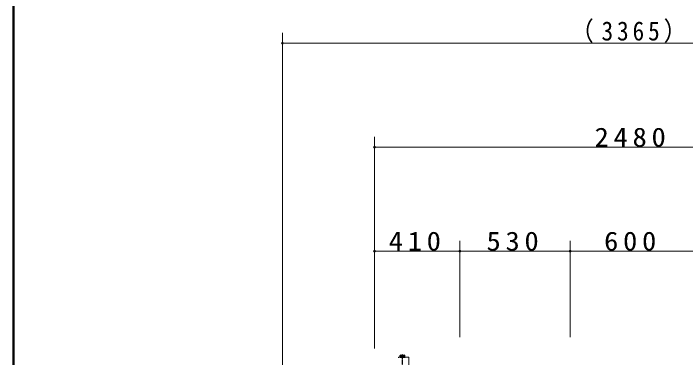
# Model space of a CAD drawing. Units: millimetres at full size. Extents: x -35408 to 0, y -49934 to 13350.
# Drawn here: x -19250 to -16020, y 5457 to 7112 of the extents above; entities that cross this region are included whole.
import ezdxf

# ---------------------------------------------------------------- set-up
doc = ezdxf.new("R2010")
doc.units = ezdxf.units.MM
doc.linetypes.add('USER2', pattern=[6, 3, -1, 1, -1])
for name, color, linetype, lineweight in [('A3図枠', 7, 'Continuous', 25), ('線', 2, 'Continuous', 25), ('補助', 2, 'Continuous', 25)]:
    doc.layers.add(name, color=color, linetype=linetype, lineweight=lineweight)
doc.styles.add('ＭＳ ゴシック', font='')
doc.styles.get('ＭＳ ゴシック').set_extended_font_data('MS Gothic')

# ---------------------------------------------------------------- blocks, each defined once
blk = doc.blocks.new('dimension_origin')
at = {"color": 0, "linetype": 'Continuous', "lineweight": -2}
blk.add_circle((0, 0), 1.25, dxfattribs=at)

msp = doc.modelspace()

# ---------------------------------------------------------------- linework, layer by layer
at = {"layer": 'A3図枠', "lineweight": 50}
msp.add_line((-19250, 13350), (-19250, 0), dxfattribs=at)
at = {"layer": '線', "color": 7, "lineweight": 13}
for p, q in [((-17400, 5456.05), (-17400, 5458.3)), ((-17400, 5458.3), (-17350, 5458.3)), ((-17350, 5401.05), (-17350, 5458.3))]:
    msp.add_line(p, q, dxfattribs=at)
at = {"layer": '線'}
for p, q in [((-17392, 5460.8), (-17368, 5460.8)), ((-17392, 5458.3), (-17392, 5460.8)), ((-17392, 5458.3), (-17368, 5458.3)), ((-17390.97, 5467.663), (-17389, 5468.8)), ((-17390.97, 5460.8), (-17390.97, 5467.663)), ((-17390.97, 5460.8), (-17369.03, 5460.8)), ((-17389, 5468.8), (-17371, 5468.8)), ((-17385.485, 5460.8), (-17385.485, 5467.663)), ((-17374.515, 5460.8), (-17374.515, 5467.663)), ((-17369.03, 5467.663), (-17371, 5468.8)), ((-17369.03, 5460.8), (-17369.03, 5467.663)), ((-17368, 5460.8), (-17368, 5458.3))]:
    msp.add_line(p, q, dxfattribs=at)
at = {"layer": '線', "color": 20, "linetype": 'USER2'}
msp.add_line((-17380, 5325), (-17380, 5475), dxfattribs=at)
at = {"layer": '線'}
for centre, radius, start, end in [((-17388.227, 5462.913), 5.485, 60.00001, 119.99999), ((-17380, 5455.004), 13.796, 66.57346, 113.42654), ((-17371.773, 5462.913), 5.485, 60.00001, 119.99999)]:
    msp.add_arc(centre, radius, start, end, dxfattribs=at)
at = {"layer": '補助', "lineweight": 13}
for p, q in [((-17957.714, 3000), (-17957.714, 7018.8)), ((-17957.714, 6968.8), (-14592.286, 6968.8)), ((-17515, 5500), (-17515, 6518.8)), ((-17515, 6468.8), (-15035, 6468.8)), ((-17515, 5500), (-17515, 6018.8)), ((-17105, 5554.55), (-17105, 6018.8)), ((-17105, 5554.55), (-17105, 6018.8)), ((-16575, 5554.55), (-16575, 6018.8)), ((-16575, 5554.55), (-16575, 6018.8)), ((-17515, 5968.8), (-17105, 5968.8)), ((-17105, 5968.8), (-16575, 5968.8)), ((-16575, 5968.8), (-15975, 5968.8))]:
    msp.add_line(p, q, dxfattribs=at)

# ---------------------------------------------------------------- block references
at = {"layer": '補助', "lineweight": 13, "xscale": 3.33, "yscale": 3.33}
for p in [(-17957.714, 6968.8), (-17515, 6468.8), (-17515, 5968.8), (-17105, 5968.8), (-16575, 5968.8)]:
    msp.add_blockref('dimension_origin', p, dxfattribs=at)
at = {"layer": '補助', "lineweight": 13, "xscale": 3.33, "yscale": 3.33, "rotation": 180}
for p in [(-17105, 5968.8), (-16575, 5968.8)]:
    msp.add_blockref('dimension_origin', p, dxfattribs=at)

# ---------------------------------------------------------------- texts
at = {"layer": '補助', "char_height": 91.64, "attachment_point": 8, "style": 'ＭＳ ゴシック'}
for s, insert in [('\\T1.33;\\W0.9;（3365）', (-16275, 6969.8)), ('\\T1.33;\\W1.1;2480', (-16275, 6469.8)), ('\\T1.33;\\W1.1;410', (-17310, 5969.8)), ('\\T1.33;\\W1.1;530', (-16840, 5969.8)), ('\\T1.33;\\W1.1;600', (-16275, 5969.8))]:
    msp.add_mtext(s, dxfattribs=dict(at, insert=insert))

doc.saveas('drawing.dxf')
